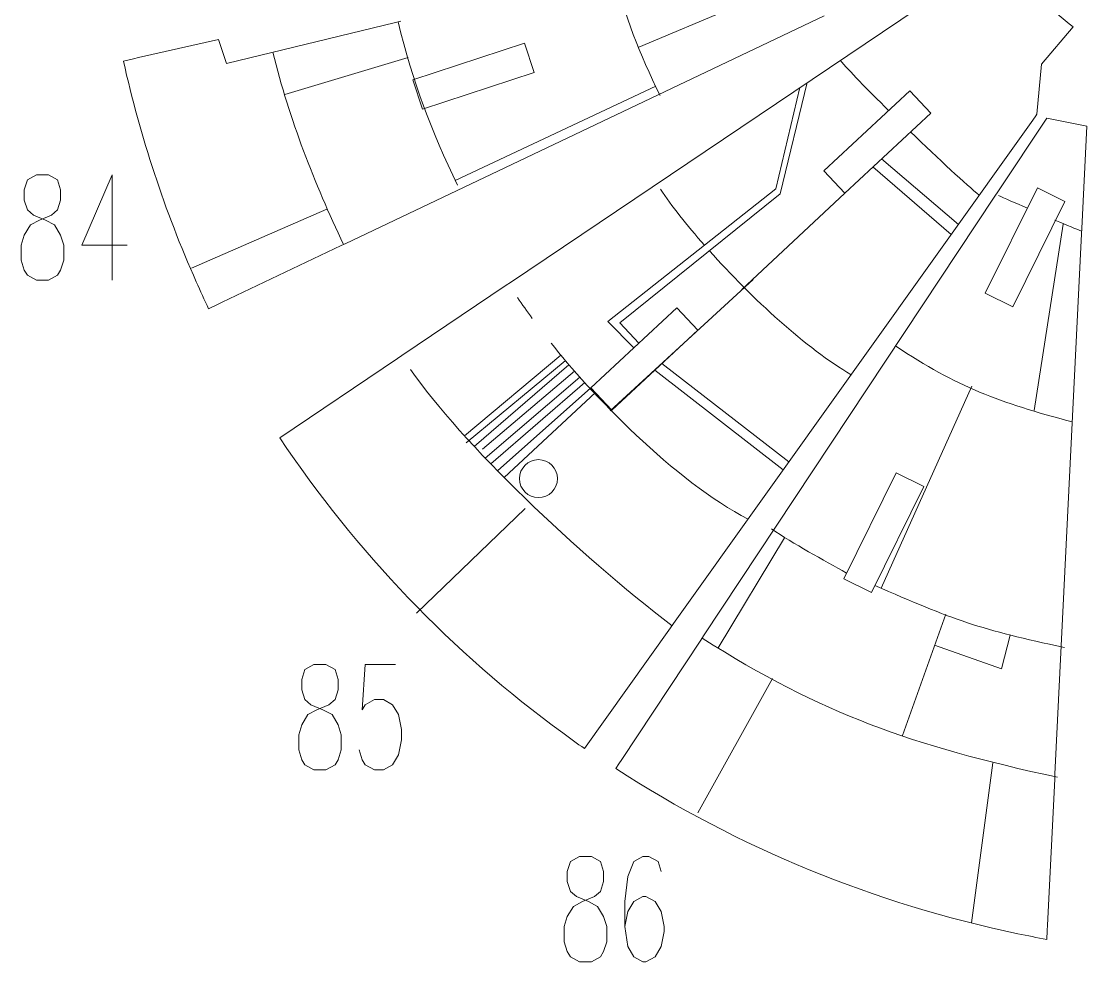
# Model space of a CAD drawing. Header units: millimetres. Extents: x -182 to 179, y -139 to 136.
# Drawn here: x -181.5 to -66.2, y -138 to -36.1 of the extents above; entities that cross this region are included whole.
import ezdxf

# ---------------------------------------------------------------- set-up
doc = ezdxf.new("R2010")
doc.units = ezdxf.units.MM
doc.header["$MEASUREMENT"] = 0
doc.layers.add('Layer 1', color=7, linetype='Continuous')

msp = doc.modelspace()

# ---------------------------------------------------------------- linework, layer by layer
at = {"layer": 'Layer 1', "color": 5, "lineweight": 9}
msp.add_ellipse((-125.5235, -85.6667), major_axis=(0, 2.055), ratio=1, dxfattribs=at)
at = {"layer": 'Layer 1', "lineweight": 9}
for points, knots in [([(-67.6337, -36.7449), (-70.0019, -34.9347), (-72.1261, -32.8065), (-73.9344, -30.4373), (-73.9344, -30.4373), (-74.4042, -29.8181), (-74.8619, -29.1792), (-75.2876, -28.5291), (-75.2876, -28.5291), (-75.2876, -28.5291), (-80.075, -31.754), (-80.075, -31.754)], [0, 0, 0, 0, 0.25, 0.25, 0.25, 0.25, 0.5, 0.5, 0.5, 0.5, 1, 1, 1, 1]), ([(-140.9825, -36.2689), (-140.9825, -36.2689), (-159.3107, -40.717), (-159.3107, -40.717), (-159.3107, -40.717), (-159.3107, -40.717), (-160.1681, -38.1025), (-160.1681, -38.1025), (-160.1681, -38.1025), (-160.1681, -38.1025), (-168.8169, -40.069), (-168.8169, -40.069)], [0, 0, 0, 0, 0.25, 0.25, 0.25, 0.25, 0.5, 0.5, 0.5, 0.5, 1, 1, 1, 1]), ([(-71.6797, -46.3775), (-71.6797, -46.3775), (-71.5612, -46.2113), (-71.5612, -46.2113), (-71.5612, -46.2113), (-71.5612, -46.2113), (-71.049, -40.7871), (-71.049, -40.7871), (-71.049, -40.7871), (-71.049, -40.7871), (-67.6337, -36.7449), (-67.6337, -36.7449)], [0, 0, 0, 0, 0.25, 0.25, 0.25, 0.25, 0.5, 0.5, 0.5, 0.5, 1, 1, 1, 1]), ([(-127.016, -38.5041), (-127.016, -38.5041), (-125.9778, -41.6692), (-125.9778, -41.6692), (-125.9778, -41.6692), (-125.9778, -41.6692), (-138.0784, -45.6376), (-138.0784, -45.6376), (-138.0784, -45.6376), (-138.0784, -45.6376), (-139.1165, -42.4725), (-139.1165, -42.4725), (-139.1165, -42.4725), (-139.1165, -42.4725), (-127.016, -38.5041), (-127.016, -38.5041)], [0, 0, 0, 0, 0.2, 0.2, 0.2, 0.2, 0.4, 0.4, 0.4, 0.4, 0.6, 0.6, 0.6, 0.6, 1, 1, 1, 1]), ([(-169.3652, -40.1937), (-169.3652, -40.1937), (-170.4553, -40.4415), (-170.4553, -40.4415), (-170.4553, -40.4415), (-168.6211, -48.6624), (-165.9758, -56.6766), (-162.559, -64.3695), (-162.559, -64.3695), (-162.1274, -65.3394), (-161.6839, -66.3039), (-161.2281, -67.2626)], [0, 0, 0, 0, 0.25, 0.25, 0.25, 0.25, 0.5, 0.5, 0.5, 0.5, 1, 1, 1, 1]), ([(-85.311, -43.6518), (-85.311, -43.6518), (-83.0518, -46.0769), (-83.0518, -46.0769), (-83.0518, -46.0769), (-83.0518, -46.0769), (-92.3515, -54.7407), (-92.3515, -54.7407), (-92.3515, -54.7407), (-92.3515, -54.7407), (-94.6107, -52.3157), (-94.6107, -52.3157), (-94.6107, -52.3157), (-94.6107, -52.3157), (-85.311, -43.6518), (-85.311, -43.6518)], [0, 0, 0, 0, 0.2, 0.2, 0.2, 0.2, 0.4, 0.4, 0.4, 0.4, 0.6, 0.6, 0.6, 0.6, 1, 1, 1, 1]), ([(-66.7123, -58.5798), (-66.7123, -58.5798), (-66.1696, -47.5059), (-66.1696, -47.5059), (-66.1696, -47.5059), (-66.1696, -47.5059), (-70.4879, -46.6208), (-70.4879, -46.6208), (-70.4879, -46.6208), (-70.4879, -46.6208), (-75.7889, -54.6227), (-75.7889, -54.6227)], [0, 0, 0, 0, 0.25, 0.25, 0.25, 0.25, 0.5, 0.5, 0.5, 0.5, 1, 1, 1, 1]), ([(-71.5113, -54.1595), (-71.5113, -54.1595), (-68.5195, -55.6399), (-68.5195, -55.6399), (-68.5195, -55.6399), (-68.5195, -55.6399), (-74.1681, -67.0544), (-74.1681, -67.0544), (-74.1681, -67.0544), (-74.1681, -67.0544), (-77.1597, -65.5742), (-77.1597, -65.5742), (-77.1597, -65.5742), (-77.1597, -65.5742), (-71.5113, -54.1595), (-71.5113, -54.1595)], [0, 0, 0, 0, 0.2, 0.2, 0.2, 0.2, 0.4, 0.4, 0.4, 0.4, 0.6, 0.6, 0.6, 0.6, 1, 1, 1, 1]), ([(-110.5419, -67.1573), (-110.5419, -67.1573), (-108.2826, -69.5825), (-108.2826, -69.5825), (-108.2826, -69.5825), (-108.2826, -69.5825), (-117.5824, -78.2462), (-117.5824, -78.2462), (-117.5824, -78.2462), (-117.5824, -78.2462), (-119.8417, -75.8212), (-119.8417, -75.8212), (-119.8417, -75.8212), (-119.8417, -75.8212), (-110.5419, -67.1573), (-110.5419, -67.1573)], [0, 0, 0, 0, 0.2, 0.2, 0.2, 0.2, 0.4, 0.4, 0.4, 0.4, 0.6, 0.6, 0.6, 0.6, 1, 1, 1, 1]), ([(-140.7776, -72.6453), (-140.7776, -72.6453), (-153.5338, -81.2383), (-153.5338, -81.2383), (-153.5338, -81.2383), (-145.2642, -93.612), (-134.8966, -104.4296), (-122.9, -113.2109), (-122.9, -113.2109), (-122.129, -113.7752), (-121.3278, -114.3477), (-120.5437, -114.8948), (-120.5437, -114.8948), (-120.5437, -114.8948), (-111.2261, -101.8296), (-111.2261, -101.8296)], [0, 0, 0, 0, 0.2, 0.2, 0.2, 0.2, 0.4, 0.4, 0.4, 0.4, 0.6, 0.6, 0.6, 0.6, 1, 1, 1, 1]), ([(-86.7893, -85.0341), (-86.7893, -85.0341), (-83.7976, -86.5144), (-83.7976, -86.5144), (-83.7976, -86.5144), (-83.7976, -86.5144), (-89.4749, -97.9871), (-89.4749, -97.9871), (-89.4749, -97.9871), (-89.4749, -97.9871), (-92.4665, -96.5068), (-92.4665, -96.5068), (-92.4665, -96.5068), (-92.4665, -96.5068), (-86.7893, -85.0341), (-86.7893, -85.0341)], [0, 0, 0, 0, 0.2, 0.2, 0.2, 0.2, 0.4, 0.4, 0.4, 0.4, 0.6, 0.6, 0.6, 0.6, 1, 1, 1, 1]), ([(-116.8187, -116.5564), (-116.8187, -116.5564), (-117.1548, -117.0638), (-117.1548, -117.0638), (-117.1548, -117.0638), (-103.8612, -125.6636), (-89.1056, -131.7253), (-73.6251, -134.9547), (-73.6251, -134.9547), (-72.57, -135.1747), (-71.5469, -135.3752), (-70.4855, -135.569), (-70.4855, -135.569), (-70.4855, -135.569), (-70.4382, -134.604), (-70.4382, -134.604)], [0, 0, 0, 0, 0.2, 0.2, 0.2, 0.2, 0.4, 0.4, 0.4, 0.4, 0.6, 0.6, 0.6, 0.6, 1, 1, 1, 1])]:
    msp.add_open_spline(points, degree=3, knots=knots, dxfattribs=at)
at = {"layer": 'Layer 1', "color": 1, "lineweight": 9}
for points in [[(-112.3465, -44.1862), (-114.6115, -39.5634), (-116.1467, -35.6863), (-117.4074, -30.5476)], [(-140.4351, -36.1401), (-140.4351, -36.1401), (-140.9833, -36.2653), (-140.9833, -36.2653)], [(-134.2869, -53.8937), (-137.1116, -47.9852), (-139.1107, -42.7357), (-140.7092, -36.2027)], [(-168.817, -40.0687), (-168.817, -40.0687), (-169.3652, -40.1939), (-169.3652, -40.1939)], [(-146.6217, -60.3061), (-149.7735, -53.6504), (-152.4695, -46.8367), (-154.2645, -39.4925)], [(-87.6131, -45.7965), (-89.941, -43.4975), (-91.9769, -41.4065), (-92.8502, -40.36)], [(-71.6798, -46.3773), (-71.6798, -46.3773), (-72.006, -46.8353), (-72.006, -46.8353)], [(-77.8072, -54.9696), (-79.1445, -53.8939), (-82.1955, -51.0583), (-85.2396, -48.1152)], [(-171.6873, -52.7754), (-171.6873, -52.7754), (-171.6873, -64.1749), (-171.6873, -64.1749)], [(-107.5464, -60.3929), (-109.4689, -58.2048), (-111.1267, -56.1018), (-112.3242, -54.3228)], [(-75.789, -54.6227), (-75.789, -54.6227), (-76.0994, -55.0913), (-76.0994, -55.0913)], [(-72.5889, -56.3894), (-73.9445, -55.7953), (-75.1318, -55.2637), (-75.7254, -54.9865)], [(-66.726, -58.8606), (-67.388, -58.6312), (-68.1478, -58.2968), (-69.6121, -57.675)], [(-66.7121, -58.5798), (-66.7121, -58.5798), (-66.7399, -59.1414), (-66.7399, -59.1414)], [(-146.3681, -60.1848), (-146.3681, -60.1848), (-146.8753, -60.4274), (-146.8753, -60.4274)], [(-91.6718, -74.4106), (-96.4788, -71.6144), (-102.4217, -66.1286), (-107.0176, -60.9895)], [(-128.5643, -64.418), (-128.5643, -64.418), (-129.0305, -64.7322), (-129.0305, -64.7322)], [(-159.7467, -66.5556), (-159.7467, -66.5556), (-160.2539, -66.7982), (-160.2539, -66.7982)], [(-102.8205, -90.0433), (-110.6809, -86.0962), (-120.1481, -76.0878), (-124.1573, -70.9916)], [(-67.7382, -79.5134), (-75.6262, -77.456), (-80.2318, -75.702), (-86.8476, -71.3157)], [(-140.3113, -72.3311), (-140.3113, -72.3311), (-140.7775, -72.6453), (-140.7775, -72.6453)], [(-111.0629, -101.6008), (-121.2221, -93.8054), (-133.895, -81.7977), (-139.3663, -73.8426)], [(-92.1632, -95.894), (-94.6257, -94.4964), (-97.9599, -92.7108), (-100.2824, -91.1103)], [(-68.5801, -103.9463), (-77.4444, -102.1081), (-80.8789, -100.8839), (-89.0974, -97.2244)], [(-110.8998, -101.3718), (-110.8998, -101.3718), (-111.226, -101.8298), (-111.226, -101.8298)], [(-107.6457, -102.71), (-107.6457, -102.71), (-107.9561, -103.1786), (-107.9561, -103.1786)], [(-69.3357, -118.0139), (-85.1453, -114.5751), (-94.7866, -111.1812), (-107.8009, -102.9443)], [(-116.5082, -116.0878), (-116.5082, -116.0878), (-116.8186, -116.5564), (-116.8186, -116.5564)], [(-69.6083, -117.6706), (-69.6083, -117.6706), (-69.6357, -118.2322), (-69.6357, -118.2322)], [(-70.4107, -134.0424), (-70.4107, -134.0424), (-70.4381, -134.604), (-70.4381, -134.604)]]:
    msp.add_open_spline(points, degree=3, dxfattribs=at)
at = {"layer": 'Layer 1', "lineweight": 9}
for points in [[(-80.5413, -32.0681), (-80.5413, -32.0681), (-128.5643, -64.418), (-128.5643, -64.418)], [(-146.3679, -60.1851), (-146.3679, -60.1851), (-94.6043, -35.5348), (-94.6043, -35.5348)], [(-110.8997, -101.3719), (-110.8997, -101.3719), (-72.0061, -46.8351), (-72.0061, -46.8351)], [(-76.0994, -55.0914), (-76.0994, -55.0914), (-107.6457, -102.7099), (-107.6457, -102.7099)], [(-69.6083, -117.6706), (-69.6083, -117.6706), (-66.7398, -59.1414), (-66.7398, -59.1414)], [(-159.7464, -66.556), (-159.7464, -66.556), (-146.8756, -60.4268), (-146.8756, -60.4268)], [(-129.0306, -64.7321), (-129.0306, -64.7321), (-140.3112, -72.3311), (-140.3112, -72.3311)], [(-161.2304, -67.2627), (-161.2304, -67.2627), (-160.2541, -66.7978), (-160.2541, -66.7978)], [(-107.9562, -103.1786), (-107.9562, -103.1786), (-116.5082, -116.0877), (-116.5082, -116.0877)], [(-70.4107, -134.0424), (-70.4107, -134.0424), (-69.6358, -118.2322), (-69.6358, -118.2322)]]:
    msp.add_open_spline(points, degree=3, dxfattribs=at)
at = {"layer": 'Layer 1', "color": 5, "lineweight": 9}
for points in [[(-114.6711, -38.9241), (-114.6711, -38.9241), (-104.5194, -34.6756), (-104.5194, -34.6756)], [(-152.9958, -44.0701), (-152.9958, -44.0701), (-139.6377, -40.055), (-139.6377, -40.055)], [(-134.5231, -53.3958), (-134.5231, -53.3958), (-112.8309, -43.1781), (-112.8309, -43.1781)], [(-88.3901, -51.0503), (-88.3901, -51.0503), (-80.0642, -58.1343), (-80.0642, -58.1343)], [(-89.3087, -51.9061), (-89.3087, -51.9061), (-80.8499, -59.236), (-80.8499, -59.236)], [(-92.3515, -54.7407), (-92.3515, -54.7407), (-103.5164, -65.1716), (-103.5164, -65.1716)], [(-148.4454, -56.4694), (-148.4454, -56.4694), (-163.0747, -62.8751), (-163.0747, -62.8751)], [(-68.725, -58.1059), (-68.725, -58.1059), (-71.8622, -78.2755), (-71.8622, -78.2755)], [(-117.7698, -78.3282), (-117.7698, -78.3282), (-102.2803, -64.0834), (-102.2803, -64.0834)], [(-126.195, -68.3073), (-126.7402, -67.5629), (-127.275, -66.8105), (-127.7991, -66.0506)], [(-133.5416, -81.02), (-133.5416, -81.02), (-123.0852, -72.3138), (-123.0852, -72.3138)], [(-133.3591, -81.793), (-133.3591, -81.793), (-122.6181, -72.8984), (-122.6181, -72.8984)], [(-132.4845, -82.1702), (-132.4845, -82.1702), (-122.223, -73.3314), (-122.223, -73.3314)], [(-112.1756, -73.2093), (-112.1756, -73.2093), (-98.4056, -83.8528), (-98.4056, -83.8528)], [(-121.6148, -74.0301), (-121.6148, -74.0301), (-131.5839, -82.4676), (-131.5839, -82.4676)], [(-121.0278, -74.6914), (-121.0278, -74.6914), (-131.2844, -83.4425), (-131.2844, -83.4425)], [(-112.9325, -73.9143), (-112.9325, -73.9143), (-99.0307, -84.7293), (-99.0307, -84.7293)], [(-130.6759, -84.0756), (-130.6759, -84.0756), (-120.5051, -75.2703), (-120.5051, -75.2703)], [(-119.8417, -75.8212), (-119.8417, -75.8212), (-129.9593, -84.8116), (-129.9593, -84.8116)], [(-78.6161, -75.6488), (-78.6161, -75.6488), (-88.4137, -97.5337), (-88.4137, -97.5337)], [(-129.2365, -85.5442), (-129.2365, -85.5442), (-119.3578, -76.3406), (-119.3578, -76.3406)], [(-126.9525, -88.8885), (-126.9525, -88.8885), (-138.7291, -100.2209), (-138.7291, -100.2209)], [(-98.8667, -92.0666), (-98.8667, -92.0666), (-106.0722, -104.0089), (-106.0722, -104.0089)], [(-81.4341, -100.3374), (-81.4341, -100.3374), (-86.1255, -113.4744), (-86.1255, -113.4744)], [(-100.2004, -107.3129), (-100.2004, -107.3129), (-108.279, -121.8471), (-108.279, -121.8471)], [(-76.3464, -116.4631), (-76.3464, -116.4631), (-78.6313, -133.7873), (-78.6313, -133.7873)]]:
    msp.add_open_spline(points, degree=3, dxfattribs=at)
at = {"layer": 'Layer 1', "color": 1, "lineweight": 9}
for points, knots in [([(-115.1918, -71.4893), (-115.1918, -71.4893), (-118.0011, -68.6653), (-118.0011, -68.6653), (-118.0011, -68.6653), (-118.0011, -68.6653), (-99.833, -54.2896), (-99.833, -54.2896), (-99.833, -54.2896), (-99.833, -54.2896), (-97.2205, -43.3039), (-97.2205, -43.3039)], [0, 0, 0, 0, 0.25, 0.25, 0.25, 0.25, 0.5, 0.5, 0.5, 0.5, 1, 1, 1, 1]), ([(-96.4385, -42.7772), (-96.4385, -42.7772), (-99.3479, -54.8187), (-99.3479, -54.8187), (-99.3479, -54.8187), (-99.3479, -54.8187), (-116.7223, -68.7976), (-116.7223, -68.7976), (-116.7223, -68.7976), (-116.7223, -68.7976), (-114.6687, -71.002), (-114.6687, -71.002)], [0, 0, 0, 0, 0.25, 0.25, 0.25, 0.25, 0.5, 0.5, 0.5, 0.5, 1, 1, 1, 1]), ([(-179.8671, -52.7754), (-179.8671, -52.7754), (-180.8491, -53.3128), (-180.8491, -53.3128), (-180.8491, -53.3128), (-180.8491, -53.3128), (-181.183, -54.4039), (-181.183, -54.4039), (-181.183, -54.4039), (-181.183, -54.4039), (-181.183, -55.495), (-181.183, -55.495), (-181.183, -55.495), (-181.183, -55.495), (-180.8491, -56.5698), (-180.8491, -56.5698), (-180.8491, -56.5698), (-180.8491, -56.5698), (-180.2009, -57.1235), (-180.2009, -57.1235), (-180.2009, -57.1235), (-180.2009, -57.1235), (-178.8851, -57.6609), (-178.8851, -57.6609), (-178.8851, -57.6609), (-178.8851, -57.6609), (-177.9032, -58.1983), (-177.9032, -58.1983), (-177.9032, -58.1983), (-177.9032, -58.1983), (-177.2551, -59.2894), (-177.2551, -59.2894), (-177.2551, -59.2894), (-177.2551, -59.2894), (-176.9212, -60.3805), (-176.9212, -60.3805), (-176.9212, -60.3805), (-176.9212, -60.3805), (-176.9212, -62.009), (-176.9212, -62.009), (-176.9212, -62.009), (-176.9212, -62.009), (-177.2551, -63.0838), (-177.2551, -63.0838), (-177.2551, -63.0838), (-177.2551, -63.0838), (-177.5791, -63.6375), (-177.5791, -63.6375), (-177.5791, -63.6375), (-177.5791, -63.6375), (-178.5611, -64.1749), (-178.5611, -64.1749), (-178.5611, -64.1749), (-178.5611, -64.1749), (-179.8671, -64.1749), (-179.8671, -64.1749), (-179.8671, -64.1749), (-179.8671, -64.1749), (-180.8491, -63.6375), (-180.8491, -63.6375), (-180.8491, -63.6375), (-180.8491, -63.6375), (-181.183, -63.0838), (-181.183, -63.0838), (-181.183, -63.0838), (-181.183, -63.0838), (-181.507, -62.009), (-181.507, -62.009), (-181.507, -62.009), (-181.507, -62.009), (-181.507, -60.3805), (-181.507, -60.3805), (-181.507, -60.3805), (-181.507, -60.3805), (-181.183, -59.2894), (-181.183, -59.2894), (-181.183, -59.2894), (-181.183, -59.2894), (-180.525, -58.1983), (-180.525, -58.1983), (-180.525, -58.1983), (-180.525, -58.1983), (-179.5431, -57.6609), (-179.5431, -57.6609), (-179.5431, -57.6609), (-179.5431, -57.6609), (-178.2371, -57.1235), (-178.2371, -57.1235), (-178.2371, -57.1235), (-178.2371, -57.1235), (-177.5791, -56.5698), (-177.5791, -56.5698), (-177.5791, -56.5698), (-177.5791, -56.5698), (-177.2551, -55.495), (-177.2551, -55.495), (-177.2551, -55.495), (-177.2551, -55.495), (-177.2551, -54.4039), (-177.2551, -54.4039), (-177.2551, -54.4039), (-177.2551, -54.4039), (-177.5791, -53.3128), (-177.5791, -53.3128), (-177.5791, -53.3128), (-177.5791, -53.3128), (-178.5611, -52.7754), (-178.5611, -52.7754), (-178.5611, -52.7754), (-178.5611, -52.7754), (-179.8671, -52.7754), (-179.8671, -52.7754)], [0, 0, 0, 0, 0.03448276, 0.03448276, 0.03448276, 0.03448276, 0.06896552, 0.06896552, 0.06896552, 0.06896552, 0.10344828, 0.10344828, 0.10344828, 0.10344828, 0.13793103, 0.13793103, 0.13793103, 0.13793103, 0.17241379, 0.17241379, 0.17241379, 0.17241379, 0.20689655, 0.20689655, 0.20689655, 0.20689655, 0.24137931, 0.24137931, 0.24137931, 0.24137931, 0.27586207, 0.27586207, 0.27586207, 0.27586207, 0.31034483, 0.31034483, 0.31034483, 0.31034483, 0.34482759, 0.34482759, 0.34482759, 0.34482759, 0.37931034, 0.37931034, 0.37931034, 0.37931034, 0.4137931, 0.4137931, 0.4137931, 0.4137931, 0.44827586, 0.44827586, 0.44827586, 0.44827586, 0.48275862, 0.48275862, 0.48275862, 0.48275862, 0.51724138, 0.51724138, 0.51724138, 0.51724138, 0.55172414, 0.55172414, 0.55172414, 0.55172414, 0.5862069, 0.5862069, 0.5862069, 0.5862069, 0.62068966, 0.62068966, 0.62068966, 0.62068966, 0.65517241, 0.65517241, 0.65517241, 0.65517241, 0.68965517, 0.68965517, 0.68965517, 0.68965517, 0.72413793, 0.72413793, 0.72413793, 0.72413793, 0.75862069, 0.75862069, 0.75862069, 0.75862069, 0.79310345, 0.79310345, 0.79310345, 0.79310345, 0.82758621, 0.82758621, 0.82758621, 0.82758621, 0.86206897, 0.86206897, 0.86206897, 0.86206897, 0.89655172, 0.89655172, 0.89655172, 0.89655172, 0.93103448, 0.93103448, 0.93103448, 0.93103448, 1, 1, 1, 1]), ([(-171.6873, -52.7754), (-171.6873, -52.7754), (-174.9573, -60.3805), (-174.9573, -60.3805), (-174.9573, -60.3805), (-174.9573, -60.3805), (-170.0475, -60.3805), (-170.0475, -60.3805)], [0, 0, 0, 0, 0.33333333, 0.33333333, 0.33333333, 0.33333333, 1, 1, 1, 1]), ([(-149.8287, -105.8028), (-149.8287, -105.8028), (-150.8107, -106.3402), (-150.8107, -106.3402), (-150.8107, -106.3402), (-150.8107, -106.3402), (-151.1446, -107.4313), (-151.1446, -107.4313), (-151.1446, -107.4313), (-151.1446, -107.4313), (-151.1446, -108.5224), (-151.1446, -108.5224), (-151.1446, -108.5224), (-151.1446, -108.5224), (-150.8107, -109.5972), (-150.8107, -109.5972), (-150.8107, -109.5972), (-150.8107, -109.5972), (-150.1625, -110.1509), (-150.1625, -110.1509), (-150.1625, -110.1509), (-150.1625, -110.1509), (-148.8467, -110.6883), (-148.8467, -110.6883), (-148.8467, -110.6883), (-148.8467, -110.6883), (-147.8648, -111.2257), (-147.8648, -111.2257), (-147.8648, -111.2257), (-147.8648, -111.2257), (-147.2167, -112.3168), (-147.2167, -112.3168), (-147.2167, -112.3168), (-147.2167, -112.3168), (-146.8828, -113.4079), (-146.8828, -113.4079), (-146.8828, -113.4079), (-146.8828, -113.4079), (-146.8828, -115.0364), (-146.8828, -115.0364), (-146.8828, -115.0364), (-146.8828, -115.0364), (-147.2167, -116.1112), (-147.2167, -116.1112), (-147.2167, -116.1112), (-147.2167, -116.1112), (-147.5407, -116.6649), (-147.5407, -116.6649), (-147.5407, -116.6649), (-147.5407, -116.6649), (-148.5227, -117.2023), (-148.5227, -117.2023), (-148.5227, -117.2023), (-148.5227, -117.2023), (-149.8287, -117.2023), (-149.8287, -117.2023), (-149.8287, -117.2023), (-149.8287, -117.2023), (-150.8107, -116.6649), (-150.8107, -116.6649), (-150.8107, -116.6649), (-150.8107, -116.6649), (-151.1446, -116.1112), (-151.1446, -116.1112), (-151.1446, -116.1112), (-151.1446, -116.1112), (-151.4686, -115.0364), (-151.4686, -115.0364), (-151.4686, -115.0364), (-151.4686, -115.0364), (-151.4686, -113.4079), (-151.4686, -113.4079), (-151.4686, -113.4079), (-151.4686, -113.4079), (-151.1446, -112.3168), (-151.1446, -112.3168), (-151.1446, -112.3168), (-151.1446, -112.3168), (-150.4866, -111.2257), (-150.4866, -111.2257), (-150.4866, -111.2257), (-150.4866, -111.2257), (-149.5047, -110.6883), (-149.5047, -110.6883), (-149.5047, -110.6883), (-149.5047, -110.6883), (-148.1987, -110.1509), (-148.1987, -110.1509), (-148.1987, -110.1509), (-148.1987, -110.1509), (-147.5407, -109.5972), (-147.5407, -109.5972), (-147.5407, -109.5972), (-147.5407, -109.5972), (-147.2167, -108.5224), (-147.2167, -108.5224), (-147.2167, -108.5224), (-147.2167, -108.5224), (-147.2167, -107.4313), (-147.2167, -107.4313), (-147.2167, -107.4313), (-147.2167, -107.4313), (-147.5407, -106.3402), (-147.5407, -106.3402), (-147.5407, -106.3402), (-147.5407, -106.3402), (-148.5227, -105.8028), (-148.5227, -105.8028), (-148.5227, -105.8028), (-148.5227, -105.8028), (-149.8287, -105.8028), (-149.8287, -105.8028)], [0, 0, 0, 0, 0.03448276, 0.03448276, 0.03448276, 0.03448276, 0.06896552, 0.06896552, 0.06896552, 0.06896552, 0.10344828, 0.10344828, 0.10344828, 0.10344828, 0.13793103, 0.13793103, 0.13793103, 0.13793103, 0.17241379, 0.17241379, 0.17241379, 0.17241379, 0.20689655, 0.20689655, 0.20689655, 0.20689655, 0.24137931, 0.24137931, 0.24137931, 0.24137931, 0.27586207, 0.27586207, 0.27586207, 0.27586207, 0.31034483, 0.31034483, 0.31034483, 0.31034483, 0.34482759, 0.34482759, 0.34482759, 0.34482759, 0.37931034, 0.37931034, 0.37931034, 0.37931034, 0.4137931, 0.4137931, 0.4137931, 0.4137931, 0.44827586, 0.44827586, 0.44827586, 0.44827586, 0.48275862, 0.48275862, 0.48275862, 0.48275862, 0.51724138, 0.51724138, 0.51724138, 0.51724138, 0.55172414, 0.55172414, 0.55172414, 0.55172414, 0.5862069, 0.5862069, 0.5862069, 0.5862069, 0.62068966, 0.62068966, 0.62068966, 0.62068966, 0.65517241, 0.65517241, 0.65517241, 0.65517241, 0.68965517, 0.68965517, 0.68965517, 0.68965517, 0.72413793, 0.72413793, 0.72413793, 0.72413793, 0.75862069, 0.75862069, 0.75862069, 0.75862069, 0.79310345, 0.79310345, 0.79310345, 0.79310345, 0.82758621, 0.82758621, 0.82758621, 0.82758621, 0.86206897, 0.86206897, 0.86206897, 0.86206897, 0.89655172, 0.89655172, 0.89655172, 0.89655172, 0.93103448, 0.93103448, 0.93103448, 0.93103448, 1, 1, 1, 1]), ([(-140.991, -105.8028), (-140.991, -105.8028), (-144.2708, -105.8028), (-144.2708, -105.8028), (-144.2708, -105.8028), (-144.2708, -105.8028), (-144.5948, -110.6883), (-144.5948, -110.6883), (-144.5948, -110.6883), (-144.5948, -110.6883), (-144.2708, -110.1509), (-144.2708, -110.1509), (-144.2708, -110.1509), (-144.2708, -110.1509), (-143.2888, -109.5972), (-143.2888, -109.5972), (-143.2888, -109.5972), (-143.2888, -109.5972), (-142.3068, -109.5972), (-142.3068, -109.5972), (-142.3068, -109.5972), (-142.3068, -109.5972), (-141.3249, -110.1509), (-141.3249, -110.1509), (-141.3249, -110.1509), (-141.3249, -110.1509), (-140.6669, -111.2257), (-140.6669, -111.2257), (-140.6669, -111.2257), (-140.6669, -111.2257), (-140.3429, -112.8542), (-140.3429, -112.8542), (-140.3429, -112.8542), (-140.3429, -112.8542), (-140.3429, -113.9453), (-140.3429, -113.9453), (-140.3429, -113.9453), (-140.3429, -113.9453), (-140.6669, -115.5738), (-140.6669, -115.5738), (-140.6669, -115.5738), (-140.6669, -115.5738), (-141.3249, -116.6649), (-141.3249, -116.6649), (-141.3249, -116.6649), (-141.3249, -116.6649), (-142.3068, -117.2023), (-142.3068, -117.2023), (-142.3068, -117.2023), (-142.3068, -117.2023), (-143.2888, -117.2023), (-143.2888, -117.2023), (-143.2888, -117.2023), (-143.2888, -117.2023), (-144.2708, -116.6649), (-144.2708, -116.6649), (-144.2708, -116.6649), (-144.2708, -116.6649), (-144.5948, -116.1112), (-144.5948, -116.1112), (-144.5948, -116.1112), (-144.5948, -116.1112), (-144.9189, -115.0364), (-144.9189, -115.0364)], [0, 0, 0, 0, 0.05882353, 0.05882353, 0.05882353, 0.05882353, 0.11764706, 0.11764706, 0.11764706, 0.11764706, 0.17647059, 0.17647059, 0.17647059, 0.17647059, 0.23529412, 0.23529412, 0.23529412, 0.23529412, 0.29411765, 0.29411765, 0.29411765, 0.29411765, 0.35294118, 0.35294118, 0.35294118, 0.35294118, 0.41176471, 0.41176471, 0.41176471, 0.41176471, 0.47058824, 0.47058824, 0.47058824, 0.47058824, 0.52941176, 0.52941176, 0.52941176, 0.52941176, 0.58823529, 0.58823529, 0.58823529, 0.58823529, 0.64705882, 0.64705882, 0.64705882, 0.64705882, 0.70588235, 0.70588235, 0.70588235, 0.70588235, 0.76470588, 0.76470588, 0.76470588, 0.76470588, 0.82352941, 0.82352941, 0.82352941, 0.82352941, 0.88235294, 0.88235294, 0.88235294, 0.88235294, 1, 1, 1, 1]), ([(-121.0821, -126.584), (-121.0821, -126.584), (-122.0641, -127.1214), (-122.0641, -127.1214), (-122.0641, -127.1214), (-122.0641, -127.1214), (-122.398, -128.2125), (-122.398, -128.2125), (-122.398, -128.2125), (-122.398, -128.2125), (-122.398, -129.3036), (-122.398, -129.3036), (-122.398, -129.3036), (-122.398, -129.3036), (-122.0641, -130.3784), (-122.0641, -130.3784), (-122.0641, -130.3784), (-122.0641, -130.3784), (-121.4159, -130.9321), (-121.4159, -130.9321), (-121.4159, -130.9321), (-121.4159, -130.9321), (-120.1001, -131.4695), (-120.1001, -131.4695), (-120.1001, -131.4695), (-120.1001, -131.4695), (-119.1182, -132.0069), (-119.1182, -132.0069), (-119.1182, -132.0069), (-119.1182, -132.0069), (-118.4701, -133.098), (-118.4701, -133.098), (-118.4701, -133.098), (-118.4701, -133.098), (-118.1362, -134.1891), (-118.1362, -134.1891), (-118.1362, -134.1891), (-118.1362, -134.1891), (-118.1362, -135.8176), (-118.1362, -135.8176), (-118.1362, -135.8176), (-118.1362, -135.8176), (-118.4701, -136.8924), (-118.4701, -136.8924), (-118.4701, -136.8924), (-118.4701, -136.8924), (-118.7941, -137.4461), (-118.7941, -137.4461), (-118.7941, -137.4461), (-118.7941, -137.4461), (-119.7761, -137.9835), (-119.7761, -137.9835), (-119.7761, -137.9835), (-119.7761, -137.9835), (-121.0821, -137.9835), (-121.0821, -137.9835), (-121.0821, -137.9835), (-121.0821, -137.9835), (-122.0641, -137.4461), (-122.0641, -137.4461), (-122.0641, -137.4461), (-122.0641, -137.4461), (-122.398, -136.8924), (-122.398, -136.8924), (-122.398, -136.8924), (-122.398, -136.8924), (-122.722, -135.8176), (-122.722, -135.8176), (-122.722, -135.8176), (-122.722, -135.8176), (-122.722, -134.1891), (-122.722, -134.1891), (-122.722, -134.1891), (-122.722, -134.1891), (-122.398, -133.098), (-122.398, -133.098), (-122.398, -133.098), (-122.398, -133.098), (-121.74, -132.0069), (-121.74, -132.0069), (-121.74, -132.0069), (-121.74, -132.0069), (-120.7581, -131.4695), (-120.7581, -131.4695), (-120.7581, -131.4695), (-120.7581, -131.4695), (-119.4521, -130.9321), (-119.4521, -130.9321), (-119.4521, -130.9321), (-119.4521, -130.9321), (-118.7941, -130.3784), (-118.7941, -130.3784), (-118.7941, -130.3784), (-118.7941, -130.3784), (-118.4701, -129.3036), (-118.4701, -129.3036), (-118.4701, -129.3036), (-118.4701, -129.3036), (-118.4701, -128.2125), (-118.4701, -128.2125), (-118.4701, -128.2125), (-118.4701, -128.2125), (-118.7941, -127.1214), (-118.7941, -127.1214), (-118.7941, -127.1214), (-118.7941, -127.1214), (-119.7761, -126.584), (-119.7761, -126.584), (-119.7761, -126.584), (-119.7761, -126.584), (-121.0821, -126.584), (-121.0821, -126.584)], [0, 0, 0, 0, 0.03448276, 0.03448276, 0.03448276, 0.03448276, 0.06896552, 0.06896552, 0.06896552, 0.06896552, 0.10344828, 0.10344828, 0.10344828, 0.10344828, 0.13793103, 0.13793103, 0.13793103, 0.13793103, 0.17241379, 0.17241379, 0.17241379, 0.17241379, 0.20689655, 0.20689655, 0.20689655, 0.20689655, 0.24137931, 0.24137931, 0.24137931, 0.24137931, 0.27586207, 0.27586207, 0.27586207, 0.27586207, 0.31034483, 0.31034483, 0.31034483, 0.31034483, 0.34482759, 0.34482759, 0.34482759, 0.34482759, 0.37931034, 0.37931034, 0.37931034, 0.37931034, 0.4137931, 0.4137931, 0.4137931, 0.4137931, 0.44827586, 0.44827586, 0.44827586, 0.44827586, 0.48275862, 0.48275862, 0.48275862, 0.48275862, 0.51724138, 0.51724138, 0.51724138, 0.51724138, 0.55172414, 0.55172414, 0.55172414, 0.55172414, 0.5862069, 0.5862069, 0.5862069, 0.5862069, 0.62068966, 0.62068966, 0.62068966, 0.62068966, 0.65517241, 0.65517241, 0.65517241, 0.65517241, 0.68965517, 0.68965517, 0.68965517, 0.68965517, 0.72413793, 0.72413793, 0.72413793, 0.72413793, 0.75862069, 0.75862069, 0.75862069, 0.75862069, 0.79310345, 0.79310345, 0.79310345, 0.79310345, 0.82758621, 0.82758621, 0.82758621, 0.82758621, 0.86206897, 0.86206897, 0.86206897, 0.86206897, 0.89655172, 0.89655172, 0.89655172, 0.89655172, 0.93103448, 0.93103448, 0.93103448, 0.93103448, 1, 1, 1, 1]), ([(-112.2444, -128.2125), (-112.2444, -128.2125), (-112.5783, -127.1214), (-112.5783, -127.1214), (-112.5783, -127.1214), (-112.5783, -127.1214), (-113.5602, -126.584), (-113.5602, -126.584), (-113.5602, -126.584), (-113.5602, -126.584), (-114.2084, -126.584), (-114.2084, -126.584), (-114.2084, -126.584), (-114.2084, -126.584), (-115.1903, -127.1214), (-115.1903, -127.1214), (-115.1903, -127.1214), (-115.1903, -127.1214), (-115.8482, -128.7499), (-115.8482, -128.7499), (-115.8482, -128.7499), (-115.8482, -128.7499), (-116.1723, -131.4695), (-116.1723, -131.4695), (-116.1723, -131.4695), (-116.1723, -131.4695), (-116.1723, -134.1891), (-116.1723, -134.1891), (-116.1723, -134.1891), (-116.1723, -134.1891), (-115.8482, -136.355), (-115.8482, -136.355), (-115.8482, -136.355), (-115.8482, -136.355), (-115.1903, -137.4461), (-115.1903, -137.4461), (-115.1903, -137.4461), (-115.1903, -137.4461), (-114.2084, -137.9835), (-114.2084, -137.9835), (-114.2084, -137.9835), (-114.2084, -137.9835), (-113.8843, -137.9835), (-113.8843, -137.9835), (-113.8843, -137.9835), (-113.8843, -137.9835), (-112.9023, -137.4461), (-112.9023, -137.4461), (-112.9023, -137.4461), (-112.9023, -137.4461), (-112.2444, -136.355), (-112.2444, -136.355), (-112.2444, -136.355), (-112.2444, -136.355), (-111.9203, -134.7265), (-111.9203, -134.7265), (-111.9203, -134.7265), (-111.9203, -134.7265), (-111.9203, -134.1891), (-111.9203, -134.1891), (-111.9203, -134.1891), (-111.9203, -134.1891), (-112.2444, -132.5606), (-112.2444, -132.5606), (-112.2444, -132.5606), (-112.2444, -132.5606), (-112.9023, -131.4695), (-112.9023, -131.4695), (-112.9023, -131.4695), (-112.9023, -131.4695), (-113.8843, -130.9321), (-113.8843, -130.9321), (-113.8843, -130.9321), (-113.8843, -130.9321), (-114.2084, -130.9321), (-114.2084, -130.9321), (-114.2084, -130.9321), (-114.2084, -130.9321), (-115.1903, -131.4695), (-115.1903, -131.4695), (-115.1903, -131.4695), (-115.1903, -131.4695), (-115.8482, -132.5606), (-115.8482, -132.5606), (-115.8482, -132.5606), (-115.8482, -132.5606), (-116.1723, -134.1891), (-116.1723, -134.1891)], [0, 0, 0, 0, 0.04347826, 0.04347826, 0.04347826, 0.04347826, 0.08695652, 0.08695652, 0.08695652, 0.08695652, 0.13043478, 0.13043478, 0.13043478, 0.13043478, 0.17391304, 0.17391304, 0.17391304, 0.17391304, 0.2173913, 0.2173913, 0.2173913, 0.2173913, 0.26086957, 0.26086957, 0.26086957, 0.26086957, 0.30434783, 0.30434783, 0.30434783, 0.30434783, 0.34782609, 0.34782609, 0.34782609, 0.34782609, 0.39130435, 0.39130435, 0.39130435, 0.39130435, 0.43478261, 0.43478261, 0.43478261, 0.43478261, 0.47826087, 0.47826087, 0.47826087, 0.47826087, 0.52173913, 0.52173913, 0.52173913, 0.52173913, 0.56521739, 0.56521739, 0.56521739, 0.56521739, 0.60869565, 0.60869565, 0.60869565, 0.60869565, 0.65217391, 0.65217391, 0.65217391, 0.65217391, 0.69565217, 0.69565217, 0.69565217, 0.69565217, 0.73913043, 0.73913043, 0.73913043, 0.73913043, 0.7826087, 0.7826087, 0.7826087, 0.7826087, 0.82608696, 0.82608696, 0.82608696, 0.82608696, 0.86956522, 0.86956522, 0.86956522, 0.86956522, 0.91304348, 0.91304348, 0.91304348, 0.91304348, 1, 1, 1, 1])]:
    msp.add_open_spline(points, degree=3, knots=knots, dxfattribs=at)
at = {"layer": 'Layer 1', "color": 5, "lineweight": 9}
msp.add_open_spline([(-74.4396, -102.6174), (-74.4396, -102.6174), (-75.4011, -106.2811), (-75.4011, -106.2811), (-75.4011, -106.2811), (-75.4011, -106.2811), (-82.6342, -103.6981), (-82.6342, -103.6981)], degree=3, knots=[0, 0, 0, 0, 0.33333333, 0.33333333, 0.33333333, 0.33333333, 1, 1, 1, 1], dxfattribs=at)

doc.saveas('drawing.dxf')
